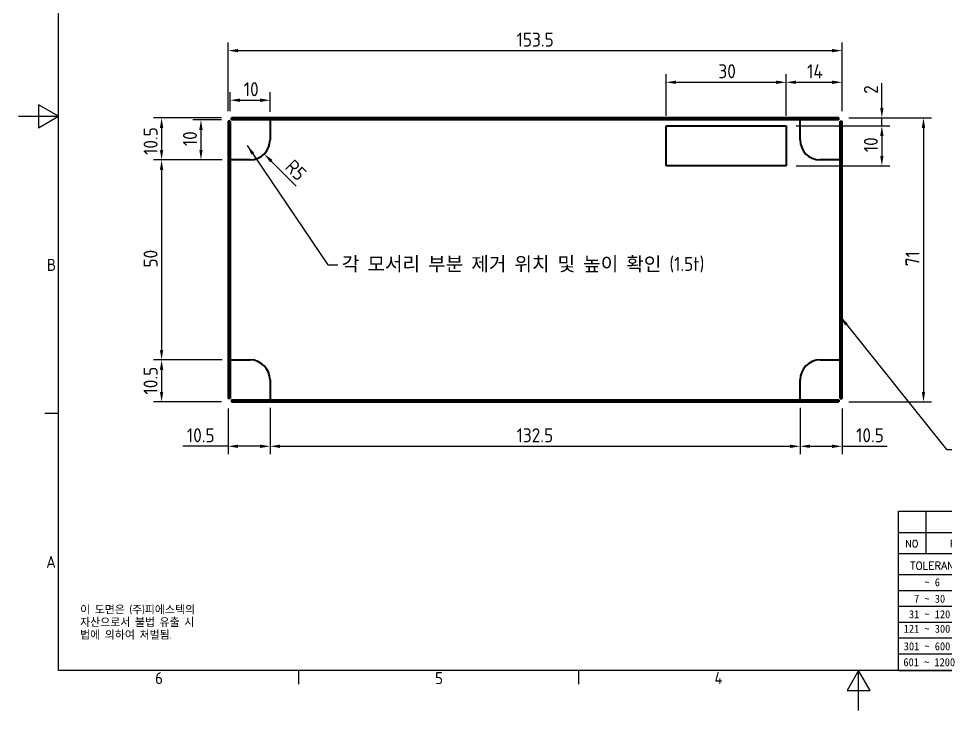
# Model space of a CAD drawing. Header units: millimetres. Extents: x 0 to 420, y 0 to 297.
# Drawn here: x 0 to 232, y 0 to 172.9 of the extents above; entities that cross this region are included whole.
import ezdxf
from ezdxf.enums import TextEntityAlignment as Align

# ---------------------------------------------------------------- set-up
doc = ezdxf.new("R2010")
doc.units = ezdxf.units.MM
doc.layers.get('0').update_dxf_attribs({"color": 3, "lineweight": 25})
for name, color, linetype, lineweight in [('가시적인 것(ISO)', 3, 'Continuous', 40), ('경계(ISO)', 7, 'Continuous', 25), ('기호(ISO)', 5, 'Continuous', 25), ('제목(ISO)', 5, 'Continuous', 50), ('치수(ISO)', 2, 'Continuous', 25), ('해치(ISO)', 7, 'Continuous', 18)]:
    doc.layers.add(name, color=color, linetype=linetype, lineweight=lineweight)
doc.styles.add('HAN_291', font='')
doc.styles.add('HAN_370', font='', dxfattribs={"width": 2})
doc.styles.add('RC_284', font='ROMANC.shx')
doc.styles.add('RC_287', font='ROMANC.shx')
doc.styles.add('RC_292', font='ROMANC.shx')
doc.styles.add('ROMANT_294', font='romant.shx')
doc.styles.add('문자 텍스트_M2B', font='isocp.shx')
doc.styles.add('문자 텍스트_PSTEK_POSCO', font='isocp.shx')
doc.styles.add('치수 텍스트_PSTEK_POSCO', font='isocp.shx')
doc.styles.add('텍스트 스타일198', font='tahoma.ttf')
doc.styles.add('텍스트 스타일333', font='ROMANC.shx', dxfattribs={"width": 0.8})
doc.styles.get('HAN_291').set_extended_font_data('GulimChe')
doc.styles.get('HAN_370').set_extended_font_data('GulimChe')
doc.dimstyles.new('치수_PSTEK_POSCO', dxfattribs={"dimtxt": 3.5, "dimasz": 2.5, "dimexe": 2, "dimexo": 2.5, "dimgap": 1, "dimtad": 1, "dimrnd": 1e-08, "dimdsep": 46, "dimtxsty": '치수 텍스트_PSTEK_POSCO', "dimcen": 0.09, "dimdle": 10, "dimclrd": 7, "dimclre": 7, "dimclrt": 2, "dimadec": 1, "dimazin": 2, "dimtfac": 1, "dimtmove": 0, "dimatfit": 3, "dimfxl": 0, "dimtolj": 1, "dimlwd": -1, "dimlwe": -1, "dimarcsym": 0})
doc.dimstyles.new('치수_PSTEK_POSCO$7', dxfattribs={"dimtxt": 3.5, "dimasz": 2.5, "dimexe": 2, "dimexo": 2.5, "dimgap": 1, "dimtad": 1, "dimrnd": 1e-08, "dimdsep": 46, "dimtxsty": '치수 텍스트_PSTEK_POSCO', "dimcen": 0.09, "dimdle": 10, "dimclrd": 7, "dimclre": 7, "dimclrt": 2, "dimadec": 1, "dimazin": 2, "dimtfac": 1, "dimtmove": 0, "dimatfit": 3, "dimfxl": 0, "dimtolj": 1, "dimlwd": -1, "dimlwe": -1, "dimarcsym": 0})

# ---------------------------------------------------------------- blocks, each defined once
blk = doc.blocks.new('경계 Default Border')
at = {"layer": '경계(ISO)'}
for p, q in [((10, 74.25), (6.6, 74.25)), ((70, 10), (70, 6.6)), ((140, 10), (140, 6.6))]:
    blk.add_line(p, q, dxfattribs=at)
at = {"layer": '경계(ISO)', "flags": 128}
for points in [[(10, 10), (10, 287), (410, 287), (410, 10), (10, 10)], [(0, 148.5), (10, 148.5), (5, 151.39), (5, 145.61), (10, 148.5)], [(210, 0), (210, 10), (207.11, 5), (212.89, 5), (210, 10)]]:
    blk.add_lwpolyline(points, dxfattribs=at)
at = {"layer": '경계(ISO)', "color": 2, "char_height": 3, "attachment_point": 7, "style": '문자 텍스트_M2B'}
for s, insert in [('B', (7.08, 109.85)), ('A', (6.91, 35.62)), ('6', (34.14, 6.57)), ('5', (104.14, 6.57)), ('4', (173.97, 6.6))]:
    blk.add_mtext(s, dxfattribs=dict(at, insert=insert))
blk = doc.blocks.new('제목 블록 PSTEK')
for color, points in [(252, [(317.22, 17.06), (322.03, 21.63), (322.28, 21.94), (317.05, 16.98), (318.75, 16.19), (316, 12.72), (316.34, 13), (318.92, 16.27)]), (5, [(321.62, 17.42), (319.53, 18.25), (322.45, 22.02), (317.22, 17.06), (318.92, 16.27), (316.17, 12.8)]), (1, [(324.48, 19.61), (325.24, 19.61), (325.24, 20.26), (321.23, 20.26), (321.23, 19.61), (321.98, 19.61), (321.98, 15.34), (324.48, 15.34)]), (252, [(321.98, 19.61), (321.4, 19.61), (321.4, 19.46), (321.98, 19.46)]), (252, [(324.66, 19.46), (325.42, 19.46), (325.42, 20.11), (325.24, 20.11), (325.24, 19.61), (324.48, 19.61), (324.48, 15.34), (322.16, 15.34), (322.16, 15.19), (324.66, 15.19)]), (1, [(329.23, 20.26), (325.66, 20.26), (325.66, 15.34), (329.36, 15.34), (329.36, 15.99), (328.11, 15.99), (328.11, 17.56), (329.23, 17.56), (329.23, 18.26), (328.11, 18.26), (328.11, 19.61), (329.23, 19.61)]), (252, [(328.29, 19.46), (329.41, 19.46), (329.41, 20.11), (329.23, 20.11), (329.23, 19.61), (328.11, 19.61), (328.11, 18.26), (328.29, 18.26)]), (1, [(332.33, 20.26), (329.86, 20.26), (329.86, 15.34), (332.33, 15.34), (332.33, 17.43), (333.07, 15.34), (335.49, 15.34), (334.25, 19.31), (335.44, 20.26), (334.31, 20.26), (332.33, 19)]), (252, [(332.51, 20.11), (332.33, 20.11), (332.33, 19), (332.51, 19.11)]), (252, [(335.62, 20.11), (335.25, 20.11), (334.25, 19.31), (335.49, 15.34), (333.2, 15.34), (333.25, 15.19), (335.66, 15.19), (334.43, 19.16)]), (252, [(328.29, 17.42), (329.41, 17.42), (329.41, 18.11), (329.23, 18.11), (329.23, 17.56), (328.11, 17.56), (328.11, 15.99), (328.29, 15.99)]), (252, [(332.51, 16.93), (332.33, 17.43), (332.33, 15.34), (330.04, 15.34), (330.04, 15.19), (332.51, 15.19)]), (252, [(329.54, 15.85), (329.36, 15.85), (329.36, 15.34), (325.83, 15.34), (325.83, 15.19), (329.54, 15.19)])]:
    blk.add_hatch(color=color).paths.add_polyline_path(points)
h = blk.add_hatch(color=1)
edge = h.paths.add_edge_path(flags=0)
edge.add_line((314.22, 19.61), (314.22, 17))
edge.add_line((314.22, 17), (314.35, 17))
edge.add_arc((314.35, 17.65), 0.651, 270, 360)
edge.add_line((315, 17.65), (315, 18.96))
edge.add_arc((314.35, 18.96), 0.651, 0, 90)
edge.add_line((314.35, 19.61), (314.22, 19.61))
edge = h.paths.add_edge_path()
edge.add_arc((314.98, 18.29), 1.97, 270, 450)
edge.add_line((314.98, 20.26), (311.77, 20.26))
edge.add_line((311.77, 20.26), (311.77, 15.34))
edge.add_line((311.77, 15.34), (314.22, 15.34))
edge.add_line((314.22, 15.34), (314.22, 16.32))
edge.add_line((314.22, 16.32), (314.98, 16.32))
h = blk.add_hatch(color=252)
edge = h.paths.add_edge_path()
edge.add_arc((314.98, 18.29), 1.97, 270, 406.8279)
edge.add_arc((315.16, 18.14), 1.97, -90, 53.561, ccw=False)
edge.add_line((315.16, 16.17), (314.4, 16.17))
edge.add_line((314.4, 16.17), (314.4, 15.19))
edge.add_line((314.4, 15.19), (311.94, 15.19))
edge.add_line((311.94, 15.19), (311.94, 15.34))
edge.add_line((311.94, 15.34), (314.22, 15.34))
edge.add_line((314.22, 15.34), (314.22, 16.32))
edge.add_line((314.22, 16.32), (314.98, 16.32))
h = blk.add_hatch(color=252)
edge = h.paths.add_edge_path()
edge.add_line((314.4, 19.46), (314.53, 19.46))
edge.add_arc((314.53, 18.81), 0.651, 60.4189, 90, ccw=False)
edge.add_arc((314.35, 18.96), 0.651, 39.9699, 90)
edge.add_line((314.35, 19.61), (314.22, 19.61))
edge.add_line((314.22, 19.61), (314.22, 17))
edge.add_line((314.22, 17), (314.35, 17))
edge.add_arc((314.35, 17.65), 0.651, 270, 274.6931)
edge.add_line((314.4, 17), (314.4, 19.46))
at = {"layer": '해치(ISO)', "true_color": 0x27d1fc}
h = blk.add_hatch(color=140, dxfattribs=at)
edge = h.paths.add_edge_path()
edge.add_ellipse((330.37, 20.16), major_axis=(9.1, 0), ratio=0.40699, start_angle=301.3098, end_angle=507.7437)
edge.add_ellipse((331.53, 20.46), major_axis=(-9.82, 0), ratio=0.39426, start_angle=111.5121, end_angle=334.4703, ccw=False)
edge.add_line((335.14, 16.86), (335.1, 16.99))
at = {"color": 180}
for p, q in [((182.48, 11.79), (182.48, 51.57)), ((182.48, 51.57), (372.48, 51.57)), ((189.27, 51.57), (189.27, 41.01)), ((215.22, 41.01), (215.22, 51.57)), ((280.88, 51.57), (280.88, 41.01)), ((310.09, 51.57), (310.09, 41.01)), ((316.9, 51.57), (316.9, 41.01)), ((338.46, 51.57), (338.46, 41.01)), ((372.48, 51.57), (372.48, 11.79)), ((182.48, 46.29), (372.48, 46.29)), ((182.48, 41.01), (206.45, 41.01)), ((222.94, 11.79), (222.94, 41.01)), ((239.43, 11.79), (239.43, 41.01)), ((255.92, 11.79), (255.92, 41.01)), ((268.69, 41.01), (268.69, 30.45)), ((280.88, 41.01), (280.88, 25.17)), ((310.09, 41.01), (310.09, 11.79)), ((182.48, 35.73), (206.45, 35.73)), ((198.86, 12.03), (198.86, 35.73)), ((206.45, 35.73), (372.48, 35.73)), ((182.48, 31.78), (206.45, 31.78)), ((255.92, 30.45), (372.48, 30.45)), ((182.48, 27.83), (206.45, 27.83)), ((182.48, 23.88), (206.45, 23.88)), ((255.92, 25.17), (372.48, 25.17)), ((268.69, 25.17), (268.69, 11.79)), ((182.48, 19.93), (206.45, 19.93)), ((255.92, 19.89), (310.09, 19.89)), ((206.45, 16.74), (255.92, 16.74)), ((182.48, 15.98), (206.45, 15.98)), ((182.48, 11.79), (372.48, 11.79))]:
    blk.add_line(p, q, dxfattribs=at)
at = {"color": 7, "lineweight": 50}
for p, q in [((206.45, 11.79), (206.45, 41.01)), ((206.45, 41.01), (372.48, 41.01))]:
    blk.add_line(p, q, dxfattribs=at)
at = {"color": 7}
for p, q in [((322.28, 21.94), (317.05, 16.98)), ((322.45, 22.02), (317.22, 17.06)), ((317.22, 17.06), (322.03, 21.63)), ((319.53, 18.25), (322.45, 22.02)), ((322.03, 21.63), (322.28, 21.94)), ((314.98, 20.26), (311.77, 20.26)), ((311.77, 20.26), (311.77, 15.34)), ((314.98, 20.26), (311.77, 20.26)), ((311.77, 20.26), (311.77, 15.34)), ((314.22, 17), (314.22, 19.61)), ((314.22, 19.61), (314.35, 19.61)), ((314.35, 19.61), (314.22, 19.61)), ((314.22, 19.61), (314.22, 17)), ((314.22, 17), (314.22, 19.61)), ((314.22, 19.61), (314.35, 19.61)), ((314.4, 19.46), (314.53, 19.46)), ((314.4, 17), (314.4, 19.46)), ((315, 18.96), (315, 17.65)), ((315, 18.96), (315, 17.65)), ((325.24, 20.26), (321.23, 20.26)), ((321.23, 20.26), (321.23, 19.61)), ((325.24, 20.26), (321.23, 20.26)), ((321.23, 20.26), (321.23, 19.61)), ((321.23, 19.61), (321.98, 19.61)), ((321.23, 19.61), (321.98, 19.61)), ((321.4, 19.61), (321.4, 19.46)), ((321.98, 19.61), (321.4, 19.61)), ((321.4, 19.46), (321.98, 19.46)), ((321.98, 19.61), (321.98, 15.34)), ((321.98, 19.46), (321.98, 19.61)), ((321.98, 19.61), (321.98, 15.34)), ((324.48, 19.61), (325.24, 19.61)), ((324.48, 15.34), (324.48, 19.61)), ((325.24, 19.61), (324.48, 19.61)), ((324.48, 19.61), (324.48, 15.34)), ((324.48, 19.61), (325.24, 19.61)), ((324.48, 15.34), (324.48, 19.61)), ((324.66, 19.46), (325.42, 19.46)), ((324.66, 15.19), (324.66, 19.46)), ((325.24, 19.61), (325.24, 20.26)), ((325.24, 19.61), (325.24, 20.26)), ((325.42, 20.11), (325.24, 20.11)), ((325.24, 20.11), (325.24, 19.61)), ((325.42, 19.46), (325.42, 20.11)), ((329.23, 20.26), (325.66, 20.26)), ((325.66, 20.26), (325.66, 15.34)), ((325.66, 20.26), (325.66, 15.34)), ((329.23, 20.26), (325.66, 20.26)), ((328.11, 18.26), (328.11, 19.61)), ((328.11, 19.61), (329.23, 19.61)), ((329.23, 19.61), (328.11, 19.61)), ((328.11, 19.61), (328.11, 18.26)), ((328.11, 18.26), (328.11, 19.61)), ((328.11, 19.61), (329.23, 19.61)), ((328.29, 18.26), (328.29, 19.46)), ((328.29, 19.46), (329.41, 19.46)), ((329.23, 19.61), (329.23, 20.26)), ((329.23, 19.61), (329.23, 20.26)), ((329.41, 20.11), (329.23, 20.11)), ((329.23, 20.11), (329.23, 19.61)), ((329.41, 19.46), (329.41, 20.11)), ((332.33, 20.26), (329.86, 20.26)), ((329.86, 20.26), (329.86, 15.34)), ((329.86, 20.26), (329.86, 15.34)), ((332.33, 20.26), (329.86, 20.26)), ((334.31, 20.26), (332.33, 19)), ((332.33, 19), (332.33, 20.26)), ((334.31, 20.26), (332.33, 19)), ((332.33, 19), (332.33, 20.26)), ((332.51, 20.11), (332.33, 20.11)), ((332.33, 20.11), (332.33, 19)), ((332.33, 19), (332.51, 19.11)), ((332.51, 19.11), (332.51, 20.11)), ((334.25, 19.31), (335.44, 20.26)), ((334.25, 19.31), (335.44, 20.26)), ((335.25, 20.11), (334.25, 19.31)), ((335.49, 15.34), (334.25, 19.31)), ((334.25, 19.31), (335.49, 15.34)), ((335.49, 15.34), (334.25, 19.31)), ((335.44, 20.26), (334.31, 20.26)), ((335.44, 20.26), (334.31, 20.26)), ((334.43, 19.16), (335.62, 20.11)), ((335.66, 15.19), (334.43, 19.16)), ((335.62, 20.11), (335.25, 20.11)), ((314.35, 17), (314.22, 17)), ((314.22, 17), (314.35, 17)), ((314.35, 17), (314.22, 17)), ((314.22, 16.32), (314.98, 16.32)), ((314.22, 15.34), (314.22, 16.32)), ((314.98, 16.32), (314.22, 16.32)), ((314.22, 16.32), (314.22, 15.34)), ((314.22, 16.32), (314.98, 16.32)), ((314.22, 15.34), (314.22, 16.32)), ((316.17, 12.8), (321.62, 17.42)), ((318.92, 16.27), (316.17, 12.8)), ((316.34, 13), (318.92, 16.27)), ((317.05, 16.98), (318.75, 16.19)), ((318.92, 16.27), (317.22, 17.06)), ((317.22, 17.06), (318.92, 16.27)), ((321.62, 17.42), (319.53, 18.25)), ((329.23, 18.26), (328.11, 18.26)), ((328.11, 18.26), (328.29, 18.26)), ((329.23, 18.26), (328.11, 18.26)), ((328.11, 17.56), (329.23, 17.56)), ((328.11, 15.99), (328.11, 17.56)), ((329.23, 17.56), (328.11, 17.56)), ((328.11, 17.56), (328.11, 15.99)), ((328.11, 17.56), (329.23, 17.56)), ((328.11, 15.99), (328.11, 17.56)), ((328.29, 15.99), (328.29, 17.42)), ((328.29, 17.42), (329.41, 17.42)), ((329.23, 17.56), (329.23, 18.26)), ((329.23, 17.56), (329.23, 18.26)), ((329.41, 18.11), (329.23, 18.11)), ((329.23, 18.11), (329.23, 17.56)), ((329.41, 17.42), (329.41, 18.11)), ((332.33, 17.43), (333.07, 15.34)), ((332.33, 15.34), (332.33, 17.43)), ((332.51, 16.93), (332.33, 17.43)), ((332.33, 17.43), (332.33, 15.34)), ((332.33, 17.43), (333.07, 15.34)), ((332.33, 15.34), (332.33, 17.43)), ((332.51, 15.19), (332.51, 16.93)), ((345.04, 17.5), (344.99, 17.69)), ((311.77, 15.34), (314.22, 15.34)), ((311.77, 15.34), (314.22, 15.34)), ((314.22, 15.34), (311.94, 15.34)), ((311.94, 15.34), (311.94, 15.19)), ((311.94, 15.19), (314.4, 15.19)), ((314.4, 16.17), (315.16, 16.17)), ((314.4, 15.19), (314.4, 16.17)), ((318.75, 16.19), (316, 12.72)), ((321.98, 15.34), (324.48, 15.34)), ((321.98, 15.34), (324.48, 15.34)), ((324.48, 15.34), (322.16, 15.34)), ((322.16, 15.34), (322.16, 15.19)), ((322.16, 15.19), (324.66, 15.19)), ((325.66, 15.34), (329.36, 15.34)), ((325.66, 15.34), (329.36, 15.34)), ((329.36, 15.34), (325.83, 15.34)), ((325.83, 15.34), (325.83, 15.19)), ((325.83, 15.19), (329.54, 15.19)), ((329.36, 15.99), (328.11, 15.99)), ((328.11, 15.99), (328.29, 15.99)), ((329.36, 15.99), (328.11, 15.99)), ((329.36, 15.34), (329.36, 15.99)), ((329.36, 15.34), (329.36, 15.99)), ((329.54, 15.85), (329.36, 15.85)), ((329.36, 15.85), (329.36, 15.34)), ((329.54, 15.19), (329.54, 15.85)), ((329.86, 15.34), (332.33, 15.34)), ((329.86, 15.34), (332.33, 15.34)), ((332.33, 15.34), (330.04, 15.34)), ((330.04, 15.34), (330.04, 15.19)), ((330.04, 15.19), (332.51, 15.19)), ((333.07, 15.34), (335.49, 15.34)), ((333.07, 15.34), (335.49, 15.34)), ((335.49, 15.34), (333.2, 15.34)), ((333.2, 15.34), (333.25, 15.19)), ((333.25, 15.19), (335.66, 15.19)), ((316, 12.72), (316.34, 13))]:
    blk.add_line(p, q, dxfattribs=at)
at = {"color": 5}
for p, q in [((322.45, 22.02), (317.22, 17.06)), ((319.53, 18.25), (322.45, 22.02)), ((316.17, 12.8), (321.62, 17.42)), ((318.92, 16.27), (316.17, 12.8)), ((317.22, 17.06), (318.92, 16.27)), ((321.62, 17.42), (319.53, 18.25))]:
    blk.add_line(p, q, dxfattribs=at)
at = {"color": 1}
for p, q in [((314.98, 20.26), (311.77, 20.26)), ((311.77, 20.26), (311.77, 15.34)), ((314.22, 17), (314.22, 19.61)), ((314.22, 19.61), (314.35, 19.61)), ((315, 18.96), (315, 17.65)), ((325.24, 20.26), (321.23, 20.26)), ((321.23, 20.26), (321.23, 19.61)), ((321.23, 19.61), (321.98, 19.61)), ((321.98, 19.61), (321.98, 15.34)), ((324.48, 19.61), (325.24, 19.61)), ((324.48, 15.34), (324.48, 19.61)), ((325.24, 19.61), (325.24, 20.26)), ((329.23, 20.26), (325.66, 20.26)), ((325.66, 20.26), (325.66, 15.34)), ((328.11, 18.26), (328.11, 19.61)), ((328.11, 19.61), (329.23, 19.61)), ((329.23, 19.61), (329.23, 20.26)), ((332.33, 20.26), (329.86, 20.26)), ((329.86, 20.26), (329.86, 15.34)), ((334.31, 20.26), (332.33, 19)), ((332.33, 19), (332.33, 20.26)), ((334.25, 19.31), (335.44, 20.26)), ((335.49, 15.34), (334.25, 19.31)), ((335.44, 20.26), (334.31, 20.26)), ((314.35, 17), (314.22, 17)), ((314.22, 16.32), (314.98, 16.32)), ((314.22, 15.34), (314.22, 16.32)), ((329.23, 18.26), (328.11, 18.26)), ((328.11, 17.56), (329.23, 17.56)), ((328.11, 15.99), (328.11, 17.56)), ((329.23, 17.56), (329.23, 18.26)), ((332.33, 17.43), (333.07, 15.34)), ((332.33, 15.34), (332.33, 17.43)), ((311.77, 15.34), (314.22, 15.34)), ((321.98, 15.34), (324.48, 15.34)), ((325.66, 15.34), (329.36, 15.34)), ((329.36, 15.99), (328.11, 15.99)), ((329.36, 15.34), (329.36, 15.99)), ((329.86, 15.34), (332.33, 15.34)), ((333.07, 15.34), (335.49, 15.34))]:
    blk.add_line(p, q, dxfattribs=at)
at = {"color": 7}
for centre, radius, start, end in [((314.35, 18.96), 0.651, 0, 90), ((314.35, 18.96), 0.651, 39.9699, 90), ((314.35, 18.96), 0.651, 0, 90), ((314.53, 18.81), 0.651, 60.4189, 90), ((314.98, 18.29), 1.97, 270, 90), ((314.98, 18.29), 1.97, 270, 90), ((314.98, 18.29), 1.97, 270, 46.8279), ((315.16, 18.14), 1.97, 270, 53.561), ((314.35, 17.65), 0.651, 270, 0), ((314.35, 17.65), 0.651, 270, 0), ((314.35, 17.65), 0.651, 270, 274.6931)]:
    blk.add_arc(centre, radius, start, end, dxfattribs=at)
at = {"color": 1}
for centre, radius, start, end in [((314.35, 18.96), 0.651, 0, 90), ((314.98, 18.29), 1.97, 270, 90), ((314.35, 17.65), 0.651, 270, 0)]:
    blk.add_arc(centre, radius, start, end, dxfattribs=at)
at = {"layer": '제목(ISO)', "lineweight": 18}
blk.add_line((182.48, 35.73), (182.48, 11.79), dxfattribs=at)
at = {"layer": '제목(ISO)'}
for p, q in [((322.28, 21.94), (317.05, 16.98)), ((322.45, 22.02), (317.22, 17.06)), ((317.22, 17.06), (322.03, 21.63)), ((319.53, 18.25), (322.45, 22.02)), ((322.03, 21.63), (322.28, 21.94)), ((314.98, 20.26), (311.77, 20.26)), ((311.77, 20.26), (311.77, 15.34)), ((314.22, 17), (314.22, 19.61)), ((314.22, 19.61), (314.35, 19.61)), ((314.35, 19.61), (314.22, 19.61)), ((314.22, 19.61), (314.22, 17)), ((314.4, 19.46), (314.53, 19.46)), ((314.4, 17), (314.4, 19.46)), ((315, 18.96), (315, 17.65)), ((325.24, 20.26), (321.23, 20.26)), ((321.23, 20.26), (321.23, 19.61)), ((321.23, 19.61), (321.98, 19.61)), ((321.98, 19.61), (321.4, 19.61)), ((321.4, 19.61), (321.4, 19.46)), ((321.4, 19.46), (321.98, 19.46)), ((321.98, 19.61), (321.98, 15.34)), ((321.98, 19.46), (321.98, 19.61)), ((324.48, 19.61), (325.24, 19.61)), ((324.48, 15.34), (324.48, 19.61)), ((325.24, 19.61), (324.48, 19.61)), ((324.48, 19.61), (324.48, 15.34)), ((324.66, 19.46), (325.42, 19.46)), ((324.66, 15.19), (324.66, 19.46)), ((325.24, 19.61), (325.24, 20.26)), ((325.42, 20.11), (325.24, 20.11)), ((325.24, 20.11), (325.24, 19.61)), ((325.42, 19.46), (325.42, 20.11)), ((329.23, 20.26), (325.66, 20.26)), ((325.66, 20.26), (325.66, 15.34)), ((328.11, 18.26), (328.11, 19.61)), ((328.11, 19.61), (329.23, 19.61)), ((329.23, 19.61), (328.11, 19.61)), ((328.11, 19.61), (328.11, 18.26)), ((328.29, 19.46), (329.41, 19.46)), ((328.29, 18.26), (328.29, 19.46)), ((329.23, 19.61), (329.23, 20.26)), ((329.41, 20.11), (329.23, 20.11)), ((329.23, 20.11), (329.23, 19.61)), ((329.41, 19.46), (329.41, 20.11)), ((332.33, 20.26), (329.86, 20.26)), ((329.86, 20.26), (329.86, 15.34)), ((334.31, 20.26), (332.33, 19)), ((332.33, 19), (332.33, 20.26)), ((332.51, 20.11), (332.33, 20.11)), ((332.33, 20.11), (332.33, 19)), ((332.33, 19), (332.51, 19.11)), ((332.51, 19.11), (332.51, 20.11)), ((334.25, 19.31), (335.44, 20.26)), ((335.25, 20.11), (334.25, 19.31)), ((335.49, 15.34), (334.25, 19.31)), ((334.25, 19.31), (335.49, 15.34)), ((335.44, 20.26), (334.31, 20.26)), ((334.43, 19.16), (335.62, 20.11)), ((335.66, 15.19), (334.43, 19.16)), ((335.62, 20.11), (335.25, 20.11)), ((314.35, 17), (314.22, 17)), ((314.22, 17), (314.35, 17)), ((314.22, 15.34), (314.22, 16.32)), ((314.22, 16.32), (314.98, 16.32)), ((314.98, 16.32), (314.22, 16.32)), ((314.22, 16.32), (314.22, 15.34)), ((316.17, 12.8), (321.62, 17.42)), ((318.92, 16.27), (316.17, 12.8)), ((316.34, 13), (318.92, 16.27)), ((317.05, 16.98), (318.75, 16.19)), ((317.22, 17.06), (318.92, 16.27)), ((318.92, 16.27), (317.22, 17.06)), ((321.62, 17.42), (319.53, 18.25)), ((329.23, 18.26), (328.11, 18.26)), ((328.11, 18.26), (328.29, 18.26)), ((328.11, 15.99), (328.11, 17.56)), ((328.11, 17.56), (329.23, 17.56)), ((329.23, 17.56), (328.11, 17.56)), ((328.11, 17.56), (328.11, 15.99)), ((328.29, 17.42), (329.41, 17.42)), ((328.29, 15.99), (328.29, 17.42)), ((329.23, 17.56), (329.23, 18.26)), ((329.41, 18.11), (329.23, 18.11)), ((329.23, 18.11), (329.23, 17.56)), ((329.41, 17.42), (329.41, 18.11)), ((332.33, 15.34), (332.33, 17.43)), ((332.33, 17.43), (333.07, 15.34)), ((332.51, 16.93), (332.33, 17.43)), ((332.33, 17.43), (332.33, 15.34)), ((332.51, 15.19), (332.51, 16.93)), ((311.77, 15.34), (314.22, 15.34)), ((314.22, 15.34), (311.94, 15.34)), ((311.94, 15.34), (311.94, 15.19)), ((311.94, 15.19), (314.4, 15.19)), ((314.4, 15.19), (314.4, 16.17)), ((314.4, 16.17), (315.16, 16.17)), ((318.75, 16.19), (316, 12.72)), ((321.98, 15.34), (324.48, 15.34)), ((324.48, 15.34), (322.16, 15.34)), ((322.16, 15.34), (322.16, 15.19)), ((322.16, 15.19), (324.66, 15.19)), ((325.66, 15.34), (329.36, 15.34)), ((329.36, 15.34), (325.83, 15.34)), ((325.83, 15.34), (325.83, 15.19)), ((325.83, 15.19), (329.54, 15.19)), ((329.36, 15.99), (328.11, 15.99)), ((328.11, 15.99), (328.29, 15.99)), ((329.36, 15.34), (329.36, 15.99)), ((329.54, 15.85), (329.36, 15.85)), ((329.36, 15.85), (329.36, 15.34)), ((329.54, 15.19), (329.54, 15.85)), ((329.86, 15.34), (332.33, 15.34)), ((332.33, 15.34), (330.04, 15.34)), ((330.04, 15.34), (330.04, 15.19)), ((330.04, 15.19), (332.51, 15.19)), ((333.07, 15.34), (335.49, 15.34)), ((335.49, 15.34), (333.2, 15.34)), ((333.2, 15.34), (333.25, 15.19)), ((333.25, 15.19), (335.66, 15.19)), ((316, 12.72), (316.34, 13))]:
    blk.add_line(p, q, dxfattribs=at)
at = {"layer": '제목(ISO)', "color": 4}
blk.add_line((335.14, 16.86), (335.1, 16.99), dxfattribs=at)
at = {"layer": '제목(ISO)'}
for centre, radius, start, end in [((314.35, 18.96), 0.651, 0, 90), ((314.35, 18.96), 0.651, 39.9699, 90), ((314.53, 18.81), 0.651, 60.4189, 90), ((314.98, 18.29), 1.97, 46.8279, 90), ((314.98, 18.29), 1.97, 270, 46.8279), ((314.98, 18.29), 1.97, 270, 46.8279), ((315.16, 18.14), 1.97, 270, 53.561), ((314.35, 17.65), 0.651, 270, 0), ((314.35, 17.65), 0.651, 270, 274.6931)]:
    blk.add_arc(centre, radius, start, end, dxfattribs=at)
at = {"layer": '제목(ISO)', "color": 4}
for centre, major_axis, ratio, start_param, end_param in [((331.53, 20.46), (9.82, 0), 0.39426, 5.087845, 8.9792), ((330.37, 20.16), (9.1, 0), 0.40699, 5.258849, 8.861799)]:
    blk.add_ellipse(centre, major_axis=major_axis, ratio=ratio, start_param=start_param, end_param=end_param, dxfattribs=at)
at = {"color": 2}
for s, height, style, p in [('NO', 1.742, 'RC_284', (184.14, 42.62)), ('PART NO', 1.742, 'RC_284', (195.34, 42.62)), ('DESCRIPTION', 1.7424, 'RC_284', (240.4, 42.62)), ("Q'TY", 1.742, 'RC_284', (310.14, 42.62)), ('COLOR/FINISH', 1.7424, 'RC_284', (317.77, 42.62)), ('REMARK', 1.742, 'RC_284', (348.35, 42.62)), (' TOLERANCE', 1.9, 'RC_287', (184.09, 37.01)), ('DRAWN', 1.9, 'RC_287', (208.98, 37.01)), ('CHECKED', 1.9, 'RC_287', (223.69, 37.01)), ('APPROVED', 1.9, 'RC_287', (239.78, 37.01)), ('UNIT', 1.742, 'RC_284', (259.17, 37.34)), ('SCALE', 1.742, 'RC_284', (270.29, 37.34)), ('MODEL NAME', 2.178, 'RC_292', (284.1, 37.25)), ('0.08', 2, 'HAN_291', (200.55, 33.1)), ('    ~ 6', 2, 'HAN_291', (183.77, 32.82)), ('mm', 1.742, 'RC_284', (259.65, 32.35)), ('PART NAME', 2.178, 'RC_292', (285.14, 32.03)), ('  7 ~ 30', 2, 'HAN_291', (183.77, 28.71)), ('0.1', 2, 'HAN_291', (200.55, 28.99)), (' DWG NO.', 2.178, 'RC_292', (284.81, 26.75)), (' 31 ~ 120', 2, 'HAN_291', (183.77, 24.83)), ('0.2', 2, 'HAN_291', (200.55, 25.11)), ('SIZE', 1.742, 'RC_284', (259.17, 21.69)), ('REFERENCE', 2.178, 'RC_292', (278.27, 21.43)), ('121 ~ 300', 2, 'HAN_291', (183.77, 21.21)), ('0.4', 2, 'HAN_291', (200.55, 21)), ('301 ~ 600', 2, 'HAN_291', (183.77, 16.83)), ('0.6', 2, 'HAN_291', (200.55, 17.12)), ('601 ~ 1200', 2, 'HAN_291', (183.68, 12.85)), ('0.8', 2, 'HAN_291', (200.61, 13.06))]:
    blk.add_text(s, height=height, dxfattribs=dict(at, style=style)).set_placement(p)
at = {"color": 2, "style": 'RC_284'}
blk.add_text('MATERIAL', height=1.742, dxfattribs=at).set_placement((295.48, 43.65), align=Align.MIDDLE_CENTER)
at = {"color": 7, "style": '텍스트 스타일333', "width": 0.8}
blk.add_text('N/S', height=2, dxfattribs=at).set_placement((274.78, 33.09), align=Align.MIDDLE_CENTER)
at = {"color": 2, "style": '텍스트 스타일333', "width": 0.8}
blk.add_text('3rd ANGLE PROJ.', height=2, dxfattribs=at).set_placement((256.84, 26.76))
at = {"color": 7, "style": 'ROMANT_294'}
for s, p in [('POWER', (342.83, 20.97)), ('SYSTEM', (342.83, 17.33)), ('TECHNOLOGY', (342.83, 13.57))]:
    blk.add_text(s, height=2.7, dxfattribs=at).set_placement(p)
at = {"color": 7, "insert": (320.85, 14.21), "char_height": 1.4, "attachment_point": 1, "line_spacing_factor": 0.332, "style": 'HAN_370'}
blk.add_mtext('\\fHY견고딕|b0|i0;\\H1.4000;피에스텍', dxfattribs=at)
at = {"layer": '제목(ISO)', "color": 7, "style": '텍스트 스타일198'}
for tag, p in [('부품_번호_001', (195.97, 47.68)), ('설명_001', (221.13, 48.15)), ('재질_001', (292.36, 47.93)), ("3._Q'TY_001", (312.71, 47.92)), ('질량\\P3;_001', (350.3, 48.16)), ('1._MODEL_NAME_001', (326.23, 37.52)), ('제목_001', (333.56, 32.12)), ('부품_번호_001', (334.63, 26.81)), ('설계자_001', (210.68, 25.23)), ('점검자_001', (226.43, 25.23)), ('프로젝트_001', (281.71, 16.71)), ('시트_크기_001', (260.81, 14.84)), ('작성_날짜_001', (207.67, 13.27)), ('프로젝트_002', (271.39, 13.28))]:
    blk.add_attdef(tag, p, '', height=2, dxfattribs=at)
for tag, p in [('4._COLOR', (327.68, 48.93)), ('엔지니어링_승인자', (247.67, 26.23)), ('점검_날짜', (231.18, 14.27)), ('엔지니어링_승인_날짜', (247.67, 14.27))]:
    blk.add_attdef(tag, text='', height=2, dxfattribs=at).set_placement(p, align=Align.MIDDLE_CENTER)
blk = doc.blocks.new('*D24')
at = {"layer": 'Defpoints', "color": 0, "transparency": 16777216}
for p in [(191.88, 157), (161.88, 146.11), (191.88, 146.11)]:
    blk.add_point(p, dxfattribs=at)
at = {"layer": '치수(ISO)', "color": 7, "transparency": 16777216}
for p, q in [((161.88, 148.61), (161.88, 159)), ((191.88, 148.61), (191.88, 159)), ((164.38, 157), (189.38, 157))]:
    blk.add_line(p, q, dxfattribs=at)
for points in [[(164.38, 157.42), (164.38, 156.58), (161.88, 157)], [(189.38, 157.42), (189.38, 156.58), (191.88, 157)]]:
    blk.add_solid(points, dxfattribs=at)
at = {"layer": '치수(ISO)', "color": 2, "transparency": 16777216, "insert": (174.95, 159.75), "char_height": 3.5, "attachment_point": 4, "style": '치수 텍스트_PSTEK_POSCO'}
blk.add_mtext('\\A1;30', dxfattribs=at)
blk = doc.blocks.new('*D25')
at = {"layer": 'Defpoints', "color": 0, "transparency": 16777216}
for p in [(191.88, 146.11), (191.88, 136.11), (215.82, 136.11)]:
    blk.add_point(p, dxfattribs=at)
at = {"layer": '치수(ISO)', "color": 7, "transparency": 16777216}
for p, q in [((194.38, 146.11), (217.82, 146.11)), ((215.82, 143.61), (215.82, 138.61)), ((194.38, 136.11), (217.82, 136.11))]:
    blk.add_line(p, q, dxfattribs=at)
for points in [[(215.4, 143.61), (216.23, 143.61), (215.82, 146.11)], [(215.4, 138.61), (216.23, 138.61), (215.82, 136.11)]]:
    blk.add_solid(points, dxfattribs=at)
at = {"layer": '치수(ISO)', "color": 2, "transparency": 16777216, "insert": (213.07, 139.53), "char_height": 3.5, "attachment_point": 4, "rotation": 90, "style": '치수 텍스트_PSTEK_POSCO'}
blk.add_mtext('\\A1;10', dxfattribs=at)
blk = doc.blocks.new('*D26')
at = {"layer": 'Defpoints', "color": 0, "transparency": 16777216}
for p in [(205.88, 157), (205.88, 147.25), (191.88, 146.11)]:
    blk.add_point(p, dxfattribs=at)
at = {"layer": '치수(ISO)', "color": 7, "transparency": 16777216}
for p, q in [((191.88, 148.61), (191.88, 159)), ((205.88, 149.75), (205.88, 159)), ((194.38, 157), (203.38, 157))]:
    blk.add_line(p, q, dxfattribs=at)
for points in [[(194.38, 157.42), (194.38, 156.58), (191.88, 157)], [(203.38, 157.42), (203.38, 156.58), (205.88, 157)]]:
    blk.add_solid(points, dxfattribs=at)
at = {"layer": '치수(ISO)', "color": 2, "transparency": 16777216, "insert": (197.13, 159.75), "char_height": 3.5, "attachment_point": 4, "style": '치수 텍스트_PSTEK_POSCO'}
blk.add_mtext('\\A1;14', dxfattribs=at)
blk = doc.blocks.new('*D27')
at = {"layer": 'Defpoints', "color": 0, "transparency": 16777216}
for p in [(205.02, 148.11), (191.88, 146.11), (215.82, 146.11)]:
    blk.add_point(p, dxfattribs=at)
at = {"layer": '치수(ISO)', "color": 7, "transparency": 16777216}
for p, q in [((215.82, 150.61), (215.82, 156.81)), ((207.52, 148.11), (217.82, 148.11)), ((215.82, 146.11), (215.82, 148.11)), ((194.38, 146.11), (217.82, 146.11)), ((215.82, 143.61), (215.82, 141.11))]:
    blk.add_line(p, q, dxfattribs=at)
for points in [[(215.4, 150.61), (216.23, 150.61), (215.82, 148.11)], [(215.4, 143.61), (216.23, 143.61), (215.82, 146.11)]]:
    blk.add_solid(points, dxfattribs=at)
at = {"layer": '치수(ISO)', "color": 2, "transparency": 16777216, "insert": (213.07, 154.11), "char_height": 3.5, "attachment_point": 4, "rotation": 90, "style": '치수 텍스트_PSTEK_POSCO'}
blk.add_mtext('\\A1;2', dxfattribs=at)
blk = doc.blocks.new('*D28')
at = {"layer": 'Defpoints', "color": 0, "transparency": 16777216}
for p in [(53.23, 148.11), (35.75, 137.61), (53.38, 137.61)]:
    blk.add_point(p, dxfattribs=at)
at = {"layer": '치수(ISO)', "color": 7, "transparency": 16777216}
for p, q in [((50.73, 148.11), (33.75, 148.11)), ((35.75, 145.61), (35.75, 140.11)), ((50.88, 137.61), (33.75, 137.61))]:
    blk.add_line(p, q, dxfattribs=at)
for points in [[(35.34, 145.61), (36.17, 145.61), (35.75, 148.11)], [(35.34, 140.11), (36.17, 140.11), (35.75, 137.61)]]:
    blk.add_solid(points, dxfattribs=at)
at = {"layer": '치수(ISO)', "color": 2, "transparency": 16777216, "insert": (33, 138.83), "char_height": 3.5, "attachment_point": 4, "rotation": 90, "style": '치수 텍스트_PSTEK_POSCO'}
blk.add_mtext('\\A1;10.5', dxfattribs=at)
blk = doc.blocks.new('*D29')
at = {"layer": 'Defpoints', "color": 0, "transparency": 16777216}
for p in [(52.88, 137.61), (35.75, 87.61), (53.38, 87.61)]:
    blk.add_point(p, dxfattribs=at)
at = {"layer": '치수(ISO)', "color": 7, "transparency": 16777216}
for p, q in [((50.38, 137.61), (33.75, 137.61)), ((35.75, 135.11), (35.75, 90.11)), ((50.88, 87.61), (33.75, 87.61))]:
    blk.add_line(p, q, dxfattribs=at)
for points in [[(35.34, 135.11), (36.17, 135.11), (35.75, 137.61)], [(35.34, 90.11), (36.17, 90.11), (35.75, 87.61)]]:
    blk.add_solid(points, dxfattribs=at)
at = {"layer": '치수(ISO)', "color": 2, "transparency": 16777216, "insert": (33, 110.68), "char_height": 3.5, "attachment_point": 4, "rotation": 90, "style": '치수 텍스트_PSTEK_POSCO'}
blk.add_mtext('\\A1;50', dxfattribs=at)
blk = doc.blocks.new('*D30')
at = {"layer": 'Defpoints', "color": 0, "transparency": 16777216}
for p in [(53.38, 87.61), (35.75, 77.11), (53.23, 77.11)]:
    blk.add_point(p, dxfattribs=at)
at = {"layer": '치수(ISO)', "color": 7, "transparency": 16777216}
for p, q in [((50.88, 87.61), (33.75, 87.61)), ((35.75, 85.11), (35.75, 79.61)), ((50.73, 77.11), (33.75, 77.11))]:
    blk.add_line(p, q, dxfattribs=at)
for points in [[(35.34, 85.11), (36.17, 85.11), (35.75, 87.61)], [(35.34, 79.61), (36.17, 79.61), (35.75, 77.11)]]:
    blk.add_solid(points, dxfattribs=at)
at = {"layer": '치수(ISO)', "color": 2, "transparency": 16777216, "insert": (33, 78.96), "char_height": 3.5, "attachment_point": 4, "rotation": 90, "style": '치수 텍스트_PSTEK_POSCO'}
blk.add_mtext('\\A1;10.5', dxfattribs=at)
blk = doc.blocks.new('*D31')
at = {"layer": 'Defpoints', "color": 0, "transparency": 16777216}
for p in [(52.38, 77.96), (62.88, 78.11), (62.88, 66.02)]:
    blk.add_point(p, dxfattribs=at)
at = {"layer": '치수(ISO)', "color": 7, "transparency": 16777216}
for p, q in [((52.38, 75.46), (52.38, 64.02)), ((62.88, 75.61), (62.88, 64.02)), ((52.38, 66.02), (41.08, 66.02)), ((60.38, 66.02), (54.88, 66.02))]:
    blk.add_line(p, q, dxfattribs=at)
for points in [[(54.88, 66.44), (54.88, 65.6), (52.38, 66.02)], [(60.38, 66.44), (60.38, 65.6), (62.88, 66.02)]]:
    blk.add_solid(points, dxfattribs=at)
at = {"layer": '치수(ISO)', "color": 2, "transparency": 16777216, "insert": (42.08, 68.77), "char_height": 3.5, "attachment_point": 4, "style": '치수 텍스트_PSTEK_POSCO'}
blk.add_mtext('\\A1;10.5', dxfattribs=at)
blk = doc.blocks.new('*D32')
at = {"layer": 'Defpoints', "color": 0, "transparency": 16777216}
for p in [(62.88, 78.11), (195.38, 78.11), (195.38, 66.02)]:
    blk.add_point(p, dxfattribs=at)
at = {"layer": '치수(ISO)', "color": 7, "transparency": 16777216}
for p, q in [((62.88, 75.61), (62.88, 64.02)), ((195.38, 75.61), (195.38, 64.02)), ((65.38, 66.02), (192.88, 66.02))]:
    blk.add_line(p, q, dxfattribs=at)
for points in [[(65.38, 66.44), (65.38, 65.6), (62.88, 66.02)], [(192.88, 66.44), (192.88, 65.6), (195.38, 66.02)]]:
    blk.add_solid(points, dxfattribs=at)
at = {"layer": '치수(ISO)', "color": 2, "transparency": 16777216, "insert": (124.5, 68.77), "char_height": 3.5, "attachment_point": 4, "style": '치수 텍스트_PSTEK_POSCO'}
blk.add_mtext('\\A1;132.5', dxfattribs=at)
blk = doc.blocks.new('*D33')
at = {"layer": 'Defpoints', "color": 0, "transparency": 16777216}
for p in [(195.38, 77.61), (205.88, 77.96), (205.88, 66.02)]:
    blk.add_point(p, dxfattribs=at)
at = {"layer": '치수(ISO)', "color": 7, "transparency": 16777216}
for p, q in [((195.38, 75.11), (195.38, 64.02)), ((205.88, 75.46), (205.88, 64.02)), ((197.88, 66.02), (203.38, 66.02)), ((205.88, 66.02), (217.17, 66.02))]:
    blk.add_line(p, q, dxfattribs=at)
for points in [[(197.88, 66.44), (197.88, 65.6), (195.38, 66.02)], [(203.38, 66.44), (203.38, 65.6), (205.88, 66.02)]]:
    blk.add_solid(points, dxfattribs=at)
at = {"layer": '치수(ISO)', "color": 2, "transparency": 16777216, "insert": (209.38, 68.77), "char_height": 3.5, "attachment_point": 4, "style": '치수 텍스트_PSTEK_POSCO'}
blk.add_mtext('\\A1;10.5', dxfattribs=at)
blk = doc.blocks.new('*D34')
at = {"layer": 'Defpoints', "color": 0, "transparency": 16777216}
for p in [(205.88, 164.91), (52.38, 147.25), (205.88, 147.25)]:
    blk.add_point(p, dxfattribs=at)
at = {"layer": '치수(ISO)', "color": 7, "transparency": 16777216}
for p, q in [((52.38, 149.75), (52.38, 166.91)), ((54.88, 164.91), (203.38, 164.91)), ((205.88, 149.75), (205.88, 166.91))]:
    blk.add_line(p, q, dxfattribs=at)
for points in [[(54.88, 165.32), (54.88, 164.49), (52.38, 164.91)], [(203.38, 165.32), (203.38, 164.49), (205.88, 164.91)]]:
    blk.add_solid(points, dxfattribs=at)
at = {"layer": '치수(ISO)', "color": 2, "transparency": 16777216, "insert": (124.5, 167.66), "char_height": 3.5, "attachment_point": 4, "style": '치수 텍스트_PSTEK_POSCO'}
blk.add_mtext('\\A1;153.5', dxfattribs=at)
blk = doc.blocks.new('*D35')
at = {"layer": 'Defpoints', "color": 0, "transparency": 16777216}
for p in [(57.88, 142.61), (61.41, 139.07)]:
    blk.add_point(p, dxfattribs=at)
at = {"layer": '치수(ISO)', "color": 7, "transparency": 16777216}
blk.add_line((69.43, 131.05), (63.18, 137.3), dxfattribs=at)
blk.add_solid([(63.47, 137.6), (62.89, 137.01), (61.41, 139.07)], dxfattribs=at)
at = {"layer": '치수(ISO)', "color": 2, "transparency": 16777216, "insert": (67.6, 136.77), "char_height": 3.5, "attachment_point": 4, "rotation": 315, "style": '치수 텍스트_PSTEK_POSCO'}
blk.add_mtext('\\A1;R5', dxfattribs=at)
blk = doc.blocks.new('*D36')
at = {"layer": 'Defpoints', "color": 0, "transparency": 16777216}
for p in [(62.88, 152.51), (52.88, 147.25), (62.88, 147.11)]:
    blk.add_point(p, dxfattribs=at)
at = {"layer": '치수(ISO)', "color": 7, "transparency": 16777216}
for p, q in [((52.88, 149.75), (52.88, 154.51)), ((62.88, 149.61), (62.88, 154.51)), ((55.38, 152.51), (60.38, 152.51))]:
    blk.add_line(p, q, dxfattribs=at)
for points in [[(55.38, 152.93), (55.38, 152.09), (52.88, 152.51)], [(60.38, 152.93), (60.38, 152.09), (62.88, 152.51)]]:
    blk.add_solid(points, dxfattribs=at)
at = {"layer": '치수(ISO)', "color": 2, "transparency": 16777216, "insert": (56.3, 155.26), "char_height": 3.5, "attachment_point": 4, "style": '치수 텍스트_PSTEK_POSCO'}
blk.add_mtext('\\A1;10', dxfattribs=at)
blk = doc.blocks.new('*D37')
at = {"layer": 'Defpoints', "color": 0, "transparency": 16777216}
for p in [(53.23, 147.61), (45.6, 137.61), (53.38, 137.61)]:
    blk.add_point(p, dxfattribs=at)
at = {"layer": '치수(ISO)', "color": 7, "transparency": 16777216}
for p, q in [((50.73, 147.61), (43.6, 147.61)), ((45.6, 145.11), (45.6, 140.11)), ((50.88, 137.61), (43.6, 137.61))]:
    blk.add_line(p, q, dxfattribs=at)
for points in [[(45.18, 145.11), (46.02, 145.11), (45.6, 147.61)], [(45.18, 140.11), (46.02, 140.11), (45.6, 137.61)]]:
    blk.add_solid(points, dxfattribs=at)
at = {"layer": '치수(ISO)', "color": 2, "transparency": 16777216, "insert": (42.85, 141.03), "char_height": 3.5, "attachment_point": 4, "rotation": 90, "style": '치수 텍스트_PSTEK_POSCO'}
blk.add_mtext('\\A1;10', dxfattribs=at)
blk = doc.blocks.new('*D38')
at = {"layer": 'Defpoints', "color": 0, "transparency": 16777216}
for p in [(205.02, 148.11), (205.02, 77.11), (226.22, 77.11)]:
    blk.add_point(p, dxfattribs=at)
at = {"layer": '치수(ISO)', "color": 7, "transparency": 16777216}
for p, q in [((207.52, 148.11), (228.22, 148.11)), ((226.22, 145.61), (226.22, 79.61)), ((207.52, 77.11), (228.22, 77.11))]:
    blk.add_line(p, q, dxfattribs=at)
for points in [[(225.8, 145.61), (226.63, 145.61), (226.22, 148.11)], [(225.8, 79.61), (226.63, 79.61), (226.22, 77.11)]]:
    blk.add_solid(points, dxfattribs=at)
at = {"layer": '치수(ISO)', "color": 2, "transparency": 16777216, "insert": (223.47, 111.03), "char_height": 3.5, "attachment_point": 4, "rotation": 90, "style": '치수 텍스트_PSTEK_POSCO'}
blk.add_mtext('\\A1;71', dxfattribs=at)

msp = doc.modelspace()

# ---------------------------------------------------------------- linework, layer by layer
at = {"layer": '가시적인 것(ISO)'}
for p, q in [((52.876, 147.253), (52.376, 147.253)), ((52.376, 147.253), (52.376, 77.96)), ((52.876, 147.253), (52.876, 77.96)), ((53.23, 147.607), (53.23, 148.107)), ((205.023, 148.107), (53.23, 148.107)), ((205.023, 147.607), (53.23, 147.607)), ((62.876, 147.607), (62.876, 147.107)), ((62.876, 147.107), (62.876, 142.607)), ((195.376, 147.107), (195.376, 147.607)), ((195.376, 142.607), (195.376, 147.107)), ((205.023, 147.607), (205.023, 148.107)), ((205.376, 147.253), (205.876, 147.253)), ((205.376, 77.96), (205.376, 147.253)), ((205.876, 77.96), (205.876, 147.253)), ((161.876, 146.107), (191.876, 146.107)), ((161.876, 136.107), (161.876, 146.107)), ((191.876, 146.107), (191.876, 136.107)), ((53.376, 137.607), (52.876, 137.607)), ((57.876, 137.607), (53.376, 137.607)), ((204.876, 137.607), (200.376, 137.607)), ((205.376, 137.607), (204.876, 137.607)), ((191.876, 136.107), (161.876, 136.107)), ((52.876, 87.607), (53.376, 87.607)), ((53.376, 87.607), (57.876, 87.607)), ((200.376, 87.607), (204.876, 87.607)), ((204.876, 87.607), (205.376, 87.607)), ((62.876, 82.607), (62.876, 78.107)), ((195.376, 78.107), (195.376, 82.607)), ((52.876, 77.96), (52.376, 77.96)), ((53.23, 77.607), (53.23, 77.107)), ((53.23, 77.607), (205.023, 77.607)), ((53.23, 77.107), (205.023, 77.107)), ((62.876, 78.107), (62.876, 77.607)), ((195.376, 77.607), (195.376, 78.107)), ((205.023, 77.607), (205.023, 77.107)), ((205.376, 77.96), (205.876, 77.96))]:
    msp.add_line(p, q, dxfattribs=at)
for centre, start, end in [((57.876, 142.607), 270, 0), ((200.376, 142.607), 180, 270), ((57.876, 82.607), 0, 90), ((200.376, 82.607), 90, 180)]:
    msp.add_arc(centre, 5, start, end, dxfattribs=at)

# ---------------------------------------------------------------- block references
msp.add_blockref('경계 Default Border', (0, 0))
ref = msp.add_blockref('제목 블록 PSTEK', (37.524, -1.791))
ref.add_attrib('설계자_001', 'CJAHN', (248.207, 23.442), dxfattribs={"layer": '제목(ISO)', "color": 7, "height": 2, "style": '텍스트 스타일198'})
ref.add_attrib('점검자_001', 'HKWAG', (263.953, 23.443), dxfattribs={"layer": '제목(ISO)', "color": 7, "height": 2, "style": '텍스트 스타일198'})
ref.add_attrib('프로젝트_001', '2021_컨버터', (319.239, 14.915), dxfattribs={"layer": '제목(ISO)', "color": 7, "height": 2, "style": '텍스트 스타일198'})
ref.add_attrib('시트_크기_001', 'A3', (298.331, 13.047), dxfattribs={"layer": '제목(ISO)', "color": 7, "height": 2, "style": '텍스트 스타일198'})
ref.add_attrib("3._Q'TY_001", '1', (350.229, 46.131), dxfattribs={"layer": '제목(ISO)', "color": 7, "height": 2, "style": '텍스트 스타일198'})
ref.add_attrib('작성_날짜_001', '2021-02-08', (245.19, 11.475), dxfattribs={"layer": '제목(ISO)', "color": 7, "height": 2, "style": '텍스트 스타일198'})
ref.add_attrib('재질_001', 'FR60', (329.888, 46.135), dxfattribs={"layer": '제목(ISO)', "color": 7, "height": 2, "style": '텍스트 스타일198'})
ref.add_attrib('부품_번호_001', 'KFF00647', (372.152, 25.015), dxfattribs={"layer": '제목(ISO)', "color": 7, "height": 2, "style": '텍스트 스타일198'})
ref.add_attrib('1._MODEL_NAME_001', 'PSEP-01H30kDA_1500W', (363.751, 35.731), dxfattribs={"layer": '제목(ISO)', "color": 7, "height": 2, "style": '텍스트 스타일198'})
ref.add_attrib('질량\\P3;_001', '0.012 kg', (387.829, 46.373), dxfattribs={"layer": '제목(ISO)', "color": 7, "height": 2, "style": '텍스트 스타일198'})
ref.add_attrib('설명_001', 'FR60 t=0.5*153.5*71*23(9492-0:절연등급)', (258.65, 46.363), dxfattribs={"layer": '제목(ISO)', "color": 7, "height": 2, "style": '텍스트 스타일198'})
ref.add_attrib('부품_번호_001', 'KFF00647', (233.493, 45.89), dxfattribs={"layer": '제목(ISO)', "color": 7, "height": 2, "style": '텍스트 스타일198'})
ref.add_attrib('제목_001', 'INSULATION', (371.083, 30.33), dxfattribs={"layer": '제목(ISO)', "color": 7, "height": 2, "style": '텍스트 스타일198'})
ref.add_attrib('프로젝트_002', '_PSEP-01H30kDA_1500W 5대', (308.914, 11.491), dxfattribs={"layer": '제목(ISO)', "color": 7, "height": 2, "style": '텍스트 스타일198'})

# ---------------------------------------------------------------- texts
at = {"layer": '기호(ISO)', "color": 2, "insert": (80.811, 111.406), "char_height": 3.5, "width": 104.76221, "attachment_point": 4, "style": '치수 텍스트_PSTEK_POSCO'}
msp.add_mtext('{\\fISOCP|b0|i0;\\H3.5000;각 모서리 부분 제거 위치 및 높이 확인 (1.5t)}', dxfattribs=at)
at = {"layer": '기호(ISO)', "color": 7, "insert": (15.395, 26.228), "char_height": 2, "width": 51.24014, "attachment_point": 1, "line_spacing_factor": 0.944221, "style": '문자 텍스트_PSTEK_POSCO'}
msp.add_mtext('{이 도면은 (주)피에스텍의\\P자산으로서 불법 유출 시 \\P법에 의하여 처벌됨.}', dxfattribs=at)

# ---------------------------------------------------------------- dimensions: what is measured, and where the dimension line sits
at = {"layer": '치수(ISO)', "color": 7}
for base, p1, p2, angle, override, picture, middle in [((205.876, 164.907), (52.376, 147.253), (205.876, 147.253), 180, {"dimdec": 2, "dimtp": 0, "dimtm": 0, "dimtdec": 2, "dimtofl": 0, "dimatfit": 1}, '*D34', (129.126, 164.907)), ((191.876, 157.001), (161.876, 146.107), (191.876, 146.107), 180, {"dimdec": 2, "dimtp": 0, "dimtm": 0, "dimtdec": 2, "dimtofl": 0, "dimatfit": 1}, '*D24', (176.876, 157.001)), ((205.876, 157.001), (191.876, 146.107), (205.876, 147.253), 180, {"dimdec": 2, "dimtp": 0, "dimtm": 0, "dimtdec": 2, "dimtofl": 0, "dimatfit": 1}, '*D26', (198.876, 157.001)), ((62.876, 152.509), (52.876, 147.253), (62.876, 147.107), 180, {"dimdec": 2, "dimtp": 0, "dimtm": 0, "dimtdec": 2, "dimtofl": 0, "dimatfit": 1}, '*D36', (57.876, 152.509)), ((215.817, 146.107), (205.023, 148.107), (191.876, 146.107), 90, {"dimdec": 2, "dimtp": 0, "dimtm": 0, "dimtdec": 2, "dimtofl": 1, "dimatfit": 1}, '*D27', (215.817, 154.956)), ((35.753, 137.607), (53.23, 148.107), (53.376, 137.607), 90, {"dimdec": 2, "dimtp": 0, "dimtm": 0, "dimtdec": 2, "dimtofl": 0, "dimatfit": 1}, '*D28', (35.753, 142.227)), ((45.601, 137.607), (53.23, 147.607), (53.376, 137.607), 90, {"dimdec": 2, "dimtp": 0, "dimtm": 0, "dimtdec": 2, "dimtofl": 0, "dimatfit": 1}, '*D37', (45.601, 142.607)), ((226.217, 77.107), (205.023, 148.107), (205.023, 77.107), 90, {"dimdec": 2, "dimtp": 0, "dimtm": 0, "dimtdec": 2, "dimtofl": 0, "dimatfit": 1}, '*D38', (226.217, 112.607)), ((215.817, 136.107), (191.876, 146.107), (191.876, 136.107), 90, {"dimdec": 2, "dimtp": 0, "dimtm": 0, "dimtdec": 2, "dimtofl": 0, "dimatfit": 1}, '*D25', (215.817, 141.107)), ((35.753, 87.607), (52.876, 137.607), (53.376, 87.607), 270, {"dimdec": 2, "dimtp": 0, "dimtm": 0, "dimtdec": 2, "dimtofl": 0, "dimatfit": 1}, '*D29', (35.753, 112.607)), ((35.753, 77.107), (53.376, 87.607), (53.23, 77.107), 270, {"dimdec": 2, "dimtp": 0, "dimtm": 0, "dimtdec": 2, "dimtofl": 0, "dimatfit": 1}, '*D30', (35.753, 82.357)), ((62.876, 66.019), (52.376, 77.96), (62.876, 78.107), 180, {"dimdec": 2, "dimtp": 0, "dimtm": 0, "dimtdec": 2, "dimtofl": 0, "dimatfit": 2}, '*D31', (45.479, 66.019)), ((195.376, 66.019), (62.876, 78.107), (195.376, 78.107), 180, {"dimdec": 2, "dimtp": 0, "dimtm": 0, "dimtdec": 2, "dimtofl": 0, "dimatfit": 1}, '*D32', (129.126, 66.019))]:
    dim = msp.add_linear_dim(base=base, p1=p1, p2=p2, angle=angle, dimstyle='치수_PSTEK_POSCO', override=override, dxfattribs=at)
    dim.commit()
    dim.dimension.update_dxf_attribs({"geometry": picture, "text_midpoint": middle, "dimtype": 160})
dim = msp.add_radius_dim(center=(57.876, 142.607), mpoint=(61.412, 139.071), dimstyle='치수_PSTEK_POSCO', override={"dimdec": 2, "dimcen": 0, "dimtp": 0, "dimtm": 0, "dimtdec": 2, "dimtofl": 0}, dxfattribs=at)
dim.commit()
dim.dimension.update_dxf_attribs({"geometry": '*D35', "text_midpoint": (69.135, 135.237)})
dim = msp.add_linear_dim(base=(205.876, 66.019), p1=(195.376, 77.607), p2=(205.876, 77.96), dimstyle='치수_PSTEK_POSCO', override={"dimdec": 2, "dimtp": 0, "dimtm": 0, "dimtdec": 2, "dimtofl": 0, "dimatfit": 2}, dxfattribs=at)
dim.commit()
dim.dimension.update_dxf_attribs({"geometry": '*D33', "text_midpoint": (212.774, 66.019), "dimtype": 160})

# ---------------------------------------------------------------- leaders
at = {"layer": '기호(ISO)', "color": 7, "annotation_type": 0, "has_hookline": 1, "hookline_direction": 0}
for points, text_width in [([(57.147, 141.227), (77.311, 111.406), (79.811, 111.406)], 94.276), ([(205.376, 98.419), (231.951, 65.23), (234.451, 65.23)], 44.66)]:
    msp.add_leader(points, dimstyle='치수_PSTEK_POSCO$7', override={"dimtad": 0}, dxfattribs=dict(at, text_width=text_width))

doc.saveas('drawing.dxf')
